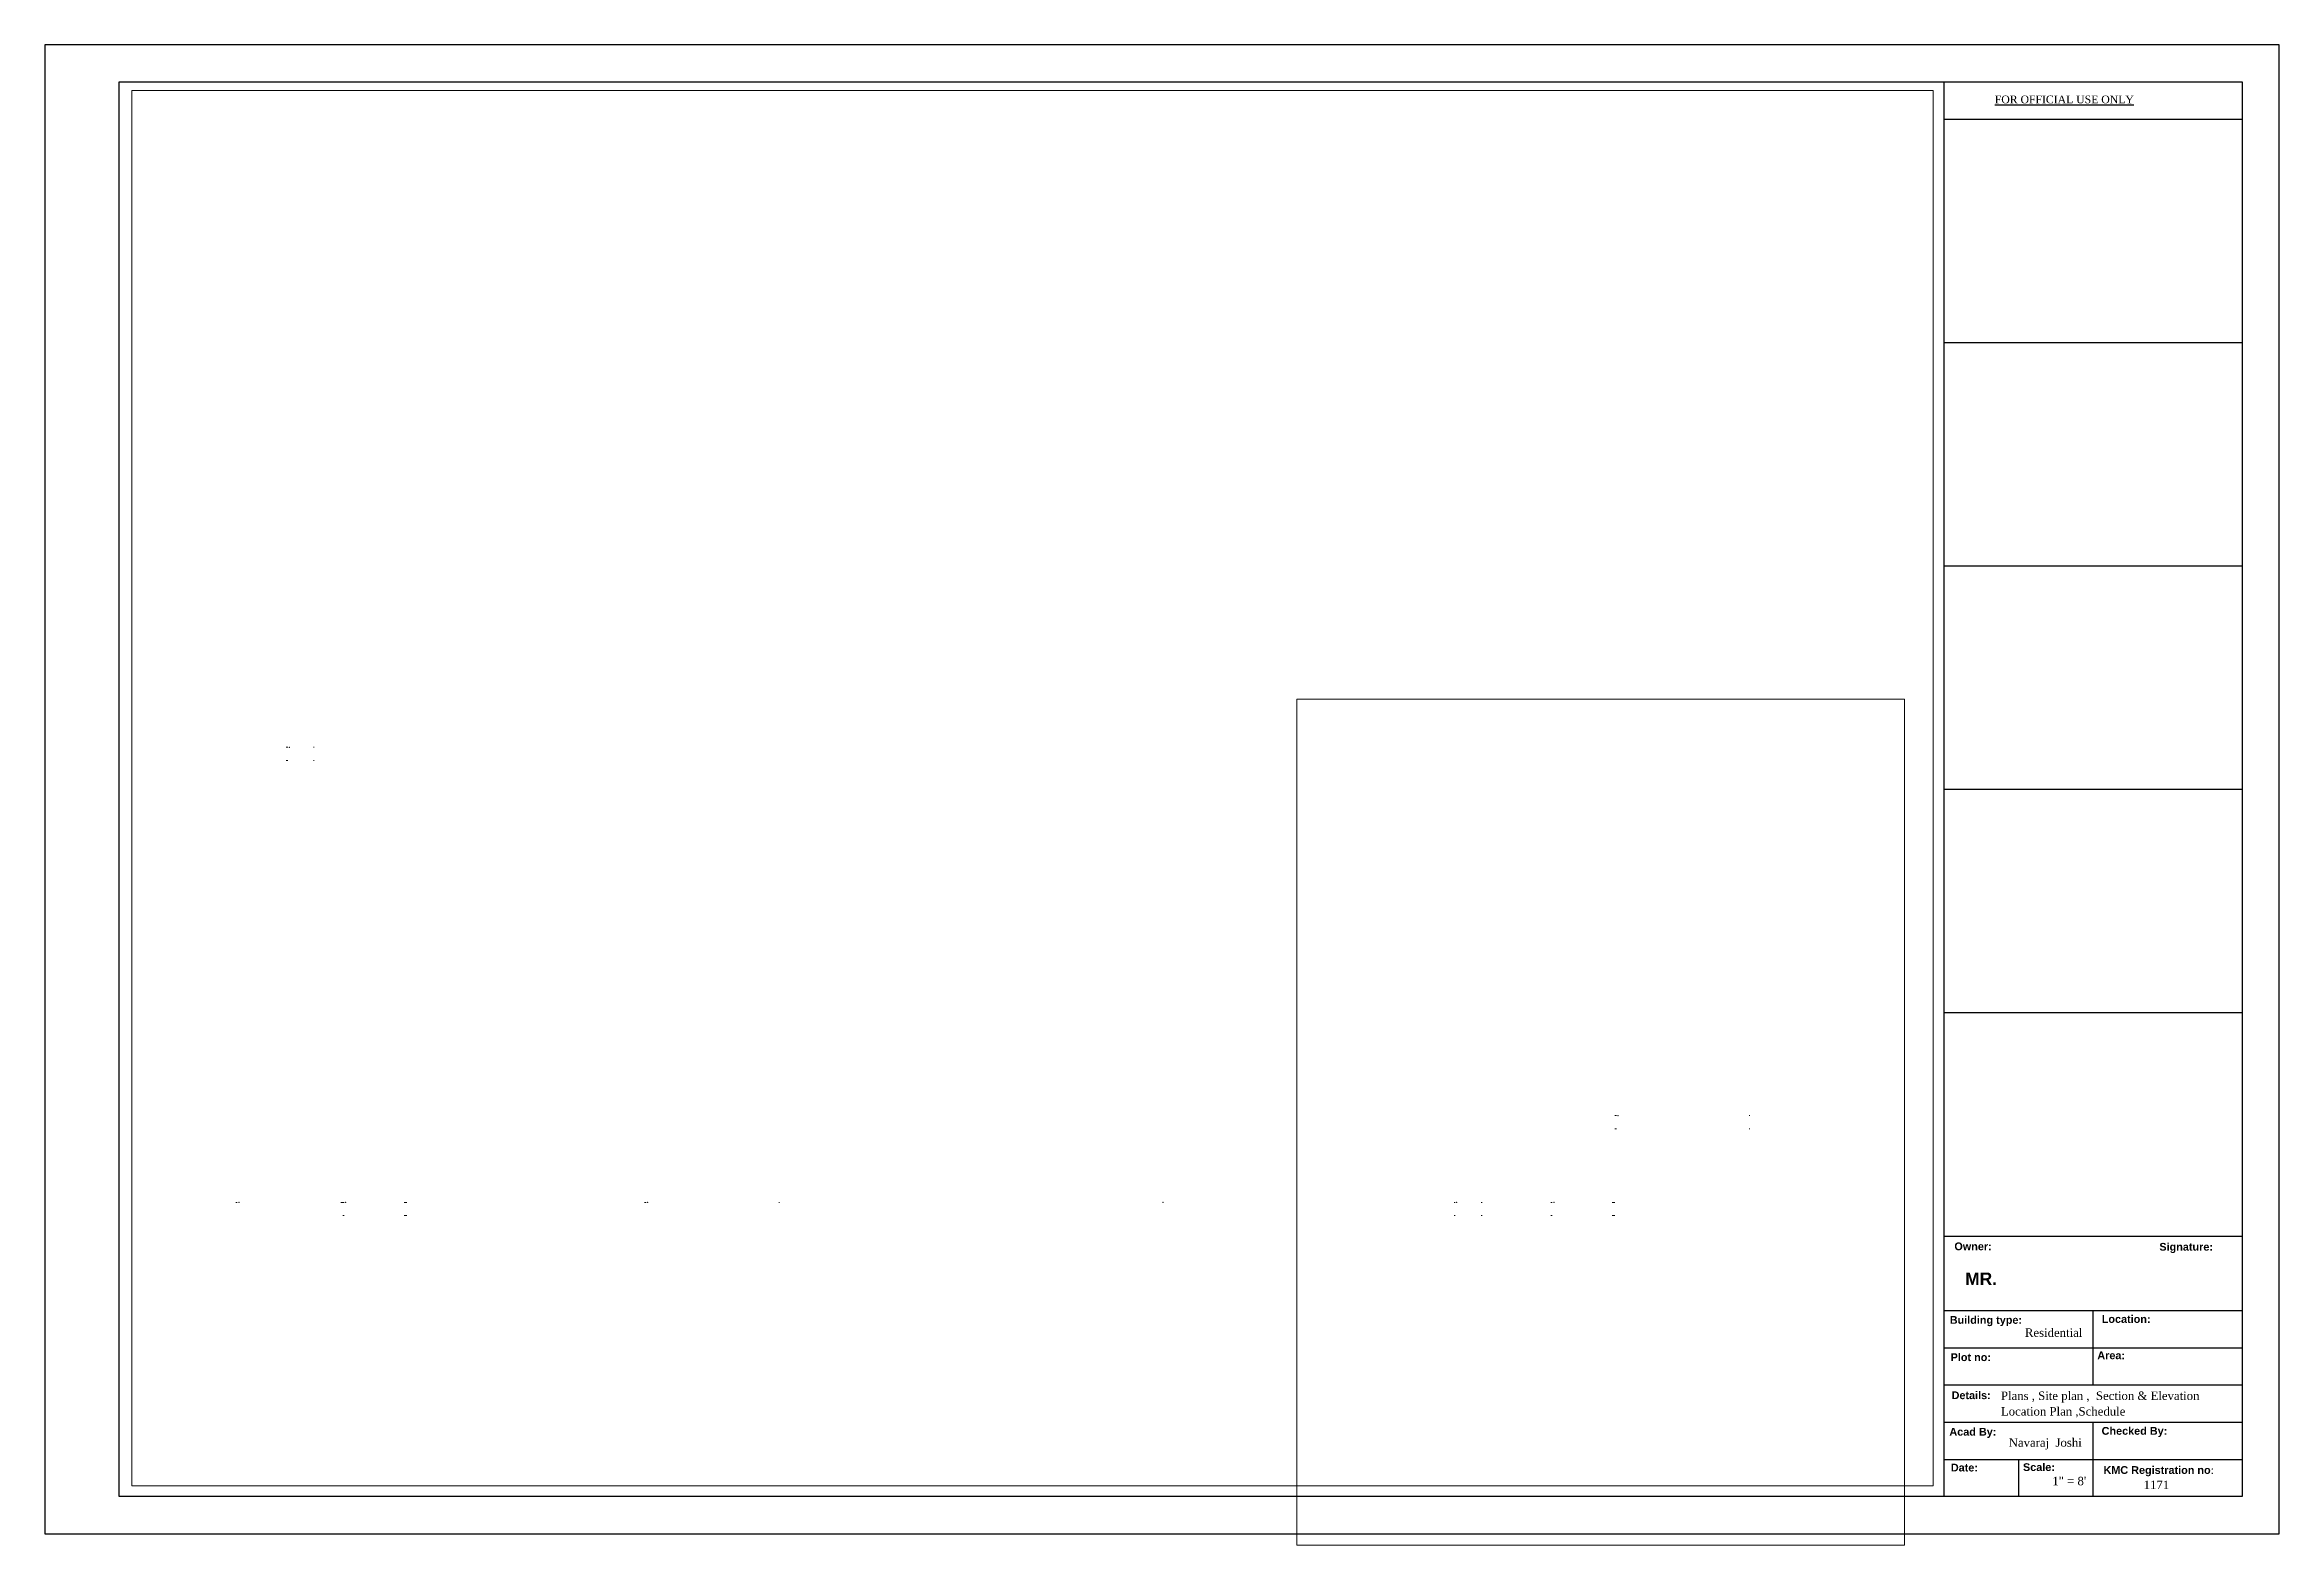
# Paper-space layout 'Layout1' of a CAD drawing. Header units: inches. Extents: x 0 to 30, y -0.2 to 20.
# The model-space entities are those that its viewports show. They can reach past a viewport. Long polylines and large blocks are cut down to what shows.
import ezdxf
from ezdxf.xclip import XClip

# ---------------------------------------------------------------- set-up
doc = ezdxf.new("R2010")
doc.units = ezdxf.units.IN
doc.header["$MEASUREMENT"] = 0
doc.header["$XCLIPFRAME"] = 0
for name, color, linetype, lineweight in [('DIMENSION', 115, 'Continuous', 15), ('RAILING', 213, 'Continuous', 9), ('SHEETS', 7, 'Continuous', 30)]:
    doc.layers.add(name, color=color, linetype=linetype, lineweight=lineweight)
doc.layers.add('out liiine', color=7, linetype='Continuous')
doc.styles.add('7 INCH', font='times.ttf', dxfattribs={"height": 7})

# ---------------------------------------------------------------- blocks, each defined once
blk = doc.blocks.new('R2')
at = {"layer": 'RAILING'}
for p, q in [((-2.086956521738102, 15.93478308377007), (-2.086956521737875, 17)), ((-2.086956521738102, 17), (2.086956521738102, 17)), ((2.086956521738102, 15.93478308377007), (-2.086956521738102, 15.93478308377007)), ((-2.086956521738102, 4.782609170722026), (-1.147826086955774, 3.195652648983923)), ((-2.086956521738102, 4.782609170722026), (2.086956521738102, 4.782609170722026)), ((-2.086956521738102, 1.06521786637677), (2.086956521738102, 1.06521786637677)), ((-2.086956521738102, 0), (-2.086956521738102, 1.06521786637677)), ((-2.086956521738102, 0), (2.086956521738102, 0)), ((-1.356521739129676, 15.63011273012717), (-1.356521739129676, 15.93478308377007)), ((-1.356521739129676, 13.01304395333705), (-1.356521739129676, 13.117391779424)), ((-1.356521739129676, 2.986956996810477), (-1.356521739129676, 2.882609170723526)), ((-1.356521739129676, 1.378261344637849), (-1.356521739129676, 1.273913518550899)), ((1.147826086956229, 13.32608743159744), (-1.147826086955774, 13.32608743159744)), ((1.147826086956229, 12.80434830116292), (-1.147826086955774, 12.80434830116292)), ((1.147826086955774, 3.195652648983923), (-1.147826086955774, 3.195652648983923)), ((1.147826086955774, 3.195652648983923), (-1.147826086955774, 3.195652648983923)), ((1.147826086955774, 2.673913518549398), (-1.147826086955774, 2.673913518549398)), ((1.147826086956229, 1.586956996811296), (-1.147826086955774, 1.586956996811296)), ((1.147826086956002, 1.06521786637677), (-1.147826086955774, 1.06521786637677)), ((-1.043478260869051, 1.586956996811296), (-1.043478260869279, 2.673913518549398)), ((-1.043478260869279, 2.673913518549398), (-1.043478260869051, 1.586956996811296)), ((1.043478260869051, 1.586956996811296), (1.043478260868824, 2.673913518549398)), ((1.043478260868824, 2.673913518549398), (1.043478260869051, 1.586956996811296)), ((2.086956521737875, 4.782609170722026), (1.147826086955774, 3.195652648983923)), ((1.356521739129903, 15.63011273012717), (1.356521739129903, 15.93478308377007)), ((1.35652173913013, 13.01304395333705), (1.35652173913013, 13.117391779424)), ((1.356521739129676, 2.986956996810477), (1.356521739129676, 2.882609170723526)), ((1.35652173913013, 1.378261344637849), (1.356521739129903, 1.273913518550899)), ((2.086956521738102, 17), (2.086956521738102, 15.93478308377007)), ((2.086956521738102, 1.06521786637677), (2.086956521738102, 0))]:
    blk.add_line(p, q, dxfattribs=at)
for centre, radius, start, end in [((2.852895430857643, 15.1881116087493), 4.318432815487155, 173.4576671950638, 205.5425032913164), ((-2.317545931874292, 14.16662229975691), 1.750820304550594, 15.22840521988758, 59.82147105138662), ((-1.147826086955774, 13.117391779424), 0.2086956521738103, 90, 180), ((-1.147826086955774, 13.01304395333705), 0.2086956521738103, 180.0000000000261, 270), ((-1.147826086955774, 2.986956996810477), 0.2086956521738103, 90, 180), ((-1.147826086955774, 2.882609170723526), 0.2086956521738103, 180, 270), ((-1.147826086955774, 1.378261344637849), 0.2086956521738103, 90, 179.9999999999739), ((-1.147826086955774, 1.273913518550899), 0.2086956521738103, 179.9999999999739, 270), ((-5.504131239994194, 13.10438861772491), 5.107985430974948, 2.487555608533915, 17.33678634428947), ((4.28728150159418, 13.73872761685539), 4.70636514346422, 155.6375027309409, 185.0299831598891), ((-4.287281501593952, 13.73872761685539), 4.70636514346422, 354.9700168401109, 24.36249726905909), ((5.504131239990784, 13.10438861772536), 5.107985430971239, 162.6632136557105, 177.5124443914661), ((2.317545931874747, 14.16662229975691), 1.750820304550594, 120.1785289486134, 164.7715947801124), ((-2.852895430857416, 15.1881116087493), 4.318432815487155, 334.4574967086836, 6.542332804936175), ((1.147826086956229, 13.117391779424), 0.2086956521738103, 0, 90), ((1.147826086956229, 13.01304395333705), 0.2086956521738103, 270, 0), ((1.147826086955774, 2.986956996810477), 0.2086956521738103, 0, 90), ((1.147826086955774, 2.882609170723526), 0.2086956521738103, 270, 0), ((1.147826086956229, 1.378261344637849), 0.2086956521738103, 0, 90), ((1.147826086956002, 1.273913518550899), 0.2086956521738103, 270, 0)]:
    blk.add_arc(centre, radius, start, end, dxfattribs=at)
for points in [[(-2.086956521738102, 4.782609170722026), (-1.621940852098987, 5.485135350219025), (-1.156925182460327, 9.078965877530663), (-1.043478260869165, 12.80434830116315)], [(2.086956521737875, 4.782609170722026), (1.621940852099215, 5.485135350219025), (1.156925182460554, 9.078965877530663), (1.043478260869506, 12.80434830116315)]]:
    blk.add_open_spline(points, degree=3, dxfattribs=at)
blk.add_point((4.173913043476205, 0), dxfattribs=at)

msp = doc.modelspace()

# ---------------------------------------------------------------- block references
at = {"layer": 'DIMENSION'}
ref = msp.add_blockref('R2', (308.9153332654059, 1011.045120254033), dxfattribs=at)
XClip(ref).set_block_clipping_path([(0, -17.00000000000159), (36.000000000000114, 1.0231815394945443e-12)])
ref = msp.add_blockref('R2', (346.4805506566918, 1011.045120254033), dxfattribs=at)
XClip(ref).set_block_clipping_path([(-37.5652173912859, -17.00000000000159), (-1.5652173912857847, 1.0231815394945443e-12)])
ref = msp.add_blockref('R2', (308.9153332654059, 977.0451202540332), dxfattribs=at)
XClip(ref).set_block_clipping_path([(0, 16.99999999999818), (36.000000000000114, 34.000000000000796)])
ref = msp.add_blockref('R2', (346.4805506566918, 977.0451202540332), dxfattribs=at)
XClip(ref).set_block_clipping_path([(-37.5652173912859, 16.99999999999818), (-1.5652173912857847, 34.000000000000796)])
ref = msp.add_blockref('R2', (2021.305233676751, 536.1484317970499), dxfattribs=at)
XClip(ref).set_block_clipping_path([(0, -17.000000000000114), (174, 1.1368683772161603e-13)])
ref = msp.add_blockref('R2', (2021.305233676751, 502.1484317970499), dxfattribs=at)
XClip(ref).set_block_clipping_path([(0, 16.99999999999983), (174, 34.00000000000006)])
ref = msp.add_blockref('R2', (2196.609581502751, 536.1484317970499), dxfattribs=at)
XClip(ref).set_block_clipping_path([(-175.30434782600014, -17.000000000000114), (-1.3043478260001393, 1.1368683772161603e-13)])
ref = msp.add_blockref('R2', (2196.609581502751, 502.1484317970499), dxfattribs=at)
XClip(ref).set_block_clipping_path([(-175.30434782600014, 16.99999999999983), (-1.3043478260001393, 34.00000000000006)])
ref = msp.add_blockref('R2', (243.9334333703191, 424.1484317970499), dxfattribs=at)
XClip(ref).set_block_clipping_path([(0, -17), (138.0000000000009, 0)])
ref = msp.add_blockref('R2', (381.6725638050339, 424.1484317970499), dxfattribs=at)
XClip(ref).set_block_clipping_path([(-137.7391304347148, -17), (0.26086956528610017, 0)])
ref = msp.add_blockref('R2', (381.6725638050339, 424.1484317970499), dxfattribs=at)
XClip(ref).set_block_clipping_path([(0.26086956528610017, -17.000000000000114), (82.80291192552198, 1.1368683772161603e-13)])
ref = msp.add_blockref('R2', (381.6725638050339, 390.1484317970498), dxfattribs=at)
XClip(ref).set_block_clipping_path([(0.26086956528610017, 17), (82.80291192552198, 34.00000000000023)])
ref = msp.add_blockref('R2', (463.0638681528199, 424.1484317970499), dxfattribs=at)
XClip(ref).set_block_clipping_path([(-81.13043478249989, -17.000000000000114), (1.4116075777359924, 1.1368683772161603e-13)])
ref = msp.add_blockref('R2', (463.0638681528199, 390.1484317970499), dxfattribs=at)
XClip(ref).set_block_clipping_path([(-81.13043478249989, 16.999999999999886), (1.4116075777359924, 34.000000000000114)])
ref = msp.add_blockref('R2', (770.8751311294582, 424.1484317970499), dxfattribs=at)
XClip(ref).set_block_clipping_path([(1.1368683772161603e-13, -17), (174.0000000000001, 1.1368683772161603e-13)])
ref = msp.add_blockref('R2', (946.1794789554588, 424.1484317970499), dxfattribs=at)
XClip(ref).set_block_clipping_path([(-175.30434782600048, -17), (-1.3043478260004804, 1.1368683772161603e-13)])
ref = msp.add_blockref('R2', (1435.061150489541, 424.1484317970499), dxfattribs=at)
XClip(ref).set_block_clipping_path([(2.086956521739012, -17.000000000000114), (191.08695652174106, 1.1368683772161603e-13)])
ref = msp.add_blockref('R2', (1435.061150489541, 390.1484317970499), dxfattribs=at)
XClip(ref).set_block_clipping_path([(2.086956521739012, 16.999999999999886), (191.08695652174106, 34.000000000000114)])
ref = msp.add_blockref('R2', (1813.522624981108, 424.1484317970494), dxfattribs=at)
XClip(ref).set_block_clipping_path([(0.7826086956429208, -17.00000000000051), (36.78260869564292, 5.115907697472721e-13)])
ref = msp.add_blockref('R2', (1813.522624981108, 390.1484317970494), dxfattribs=at)
XClip(ref).set_block_clipping_path([(0.7826086956429208, 16.99999999999949), (36.78260869564292, 34.00000000000051)])
ref = msp.add_blockref('R2', (1851.087842372393, 424.1484317970494), dxfattribs=at)
XClip(ref).set_block_clipping_path([(-36.78260869564201, -17.00000000000051), (-0.7826086956420113, 5.115907697472721e-13)])
ref = msp.add_blockref('R2', (1851.087842372393, 390.1484317970494), dxfattribs=at)
XClip(ref).set_block_clipping_path([(-36.78260869564201, 16.99999999999949), (-0.7826086956420113, 34.00000000000051)])
ref = msp.add_blockref('R2', (1938.740016285394, 424.1484317970494), dxfattribs=at)
XClip(ref).set_block_clipping_path([(0.06015494315215619, -17.000000000000625), (82.56521739135701, 1.4210854715202004e-12)])
ref = msp.add_blockref('R2', (1938.740016285394, 390.1484317970494), dxfattribs=at)
XClip(ref).set_block_clipping_path([(0.06015494315215619, 16.999999999999375), (82.56521739135701, 34.00000000000142)])
ref = msp.add_blockref('R2', (2020.13132063318, 424.1484317970494), dxfattribs=at)
XClip(ref).set_block_clipping_path([(-81.33114940463383, -17.000000000000625), (1.1739130435710194, 1.4210854715202004e-12)])
ref = msp.add_blockref('R2', (2020.13132063318, 390.1484317970493), dxfattribs=at)
XClip(ref).set_block_clipping_path([(-81.33114940463383, 16.99999999999949), (1.1739130435710194, 34.000000000001535)])

psp = doc.layouts.get("Layout1")

# ---------------------------------------------------------------- linework, layer by layer
psp.add_line((26.5, 0.9999999999999993), (26.5, 0.5))
at = {"layer": 'SHEETS'}
for p, q in [((25.5, 0.5), (25.5, 19.5)), ((25.5, 19), (29.5, 19)), ((25.5, 16), (29.5, 16)), ((25.5, 13), (29.5, 13)), ((25.5, 10), (29.5, 10)), ((25.5, 7), (29.5, 7)), ((25.5, 4), (29.5, 4)), ((25.5, 3), (29.5, 3)), ((27.5, 1.999999999999999), (27.5, 3)), ((27.50040153737098, 2.003324278476345), (27.50040153737098, 3.003324278476346)), ((27.50040156234602, 2.003324259454377), (27.50040156234602, 3.003324259454378)), ((25.5, 2.5), (29.5, 2.5)), ((25.5, 2), (29.5, 2)), ((25.5, 1.5), (29.5, 1.5)), ((27.50040153737098, 0.5033242784763463), (27.50040153737098, 1.503324278476345)), ((27.50040156234602, 0.5033242594543783), (27.50040156234602, 1.503324259454377)), ((27.5, 0.5), (27.5, 1.499999999999999)), ((25.5, 0.9999999999999996), (29.5, 1))]:
    psp.add_line(p, q, dxfattribs=at)
at = {"layer": 'SHEETS', "color": 8}
psp.add_lwpolyline([(0, 0), (30, 0), (30, 20), (0, 20)], close=True, dxfattribs=at)
at = {"layer": 'SHEETS', "color": 5}
psp.add_lwpolyline([(1.000000000000005, 19.5), (29.5, 19.5), (29.5, 0.5), (1.000000000000005, 0.4999999999999994)], close=True, dxfattribs=at)

# ---------------------------------------------------------------- texts
at = {"attachment_point": 1, "style": '7 INCH'}
for s, insert, char_height, width in [('{\\LFOR OFFICIAL USE ONLY}', (26.1804200552167, 19.31653864338246), 0.1041666666666667, 1.96875), ('{\\fArial|b1|i0|c0|p34;Owner:}', (25.63783963259777, 3.913503148656729), 0.1041666666666667, 0.96875), ('{\\fArial|b1|i0|c0|p34;Signature:}', (28.38979233989778, 3.907194031132964), 0.1041666666666667, 0.8229166666666666), ('{\\fArial|b1|i0|c0|p34;MR.}', (25.78301151266409, 3.509719909818481), 0.1666666666666667, 3.46875), ('{\\fArial|b1|i0|c0|p34;Building type:}', (25.57599797842456, 2.924766801254141), 0.1041666666666667, 1.054073678183405), ('{\\fArial|b1|i0|c0|p34;Location:}', (27.61666957764718, 2.937384965631072), 0.1041666666666667, 1), ('{\\fArial|b1|i0|c0|p34;Plot no:}', (25.58745217345485, 2.42426837730945), 0.1041666666666667, 0.6145833333333333), ('{\\fArial|b1|i0|c0|p34;Area:}', (27.55673942152955, 2.449504776733893), 0.1041666666666667, 0.6354166666666666), ('{\\fArial|b1|i0|c0|p34;Details:}', (25.60018288375784, 1.913263073065356), 0.1041666666666667, 0.5416666666666666), ('{\\fArial|b1|i0|c0|p34;Acad By:}', (25.57077040897989, 1.423249762876243), 0.1041666666666667, 1), ('{\\fArial|b1|i0|c0|p34;Checked By:}', (27.61470082611993, 1.434755077366332), 0.1041666666666667, 1.21875), ('{\\fArial|b1|i0|c0|p34;Date:}', (25.59019695231346, 0.9419639887018523), 0.1041666666666667, 0.4791666666666666), ('{\\fArial|b1|i0|c0|p34;Scale:}', (26.55906109045232, 0.948001731134136), 0.1041666666666667, 0.4270833333333333), ('{\\fArial|b1|i0|c0|p34;KMC Registration no}:', (27.6394232591158, 0.9091815949695476), 0.1041666666666667, 1.677083333333333)]:
    psp.add_mtext(s, dxfattribs=dict(at, insert=insert, char_height=char_height, width=width))
at = {"layer": 'SHEETS', "style": '7 INCH'}
for s, p in [('Residential', (26.58485949421996, 2.645746328628363)), ('Plans , Site plan ,  Section & Elevation', (26.26249855961881, 1.79784247944643)), ('Location Plan ,Schedule', (26.26249855961881, 1.588664903976569)), ('Navaraj  Joshi', (26.36731249155177, 1.169185527509585)), ('1" = 8\'', (26.95261077302429, 0.6525822876811038)), ('1171', (28.17892353056381, 0.6011439164689941))]:
    psp.add_text(s, height=0.1134693903954667, dxfattribs=at).set_placement(p)

# ---------------------------------------------------------------- viewports
at = {"layer": 'out liiine'}
psp.add_viewport(center=(13.26195472488507, 10.01351960587454), size=(24.18135569460719, 18.73823426111176), view_center_point=(1270.944369169854, 958.1803276395844), view_height=1798.870489066729, dxfattribs=at)
psp.add_viewport(center=(20.88927412126213, 5.527796750446896), size=(8.153983080976104, 11.36417358500557), view_center_point=(3715.785142135092, 919.569331992755), view_height=2181.921329287614, status=3, dxfattribs=at)

doc.saveas('drawing.dxf')
